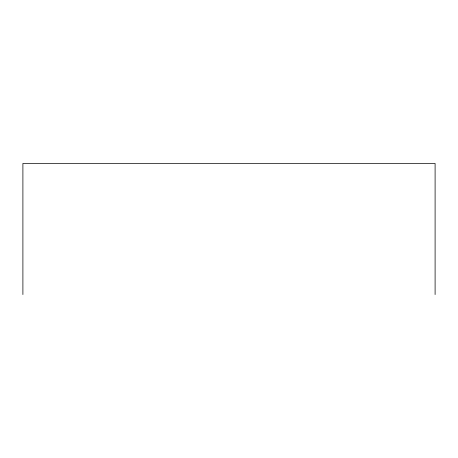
<?xml version="1.0" encoding="UTF-8"?>
<svg xmlns="http://www.w3.org/2000/svg" width="458" height="458" viewBox="0 0 458 458"><rect width="100%" height="100%" fill="white"/><g stroke="black" fill="none" stroke-linecap="round" stroke-linejoin="round"><path stroke-width="0.69" d="M435.1 294.557L435.1 163.443L22.9 163.443L22.9 294.557"/></g></svg>
